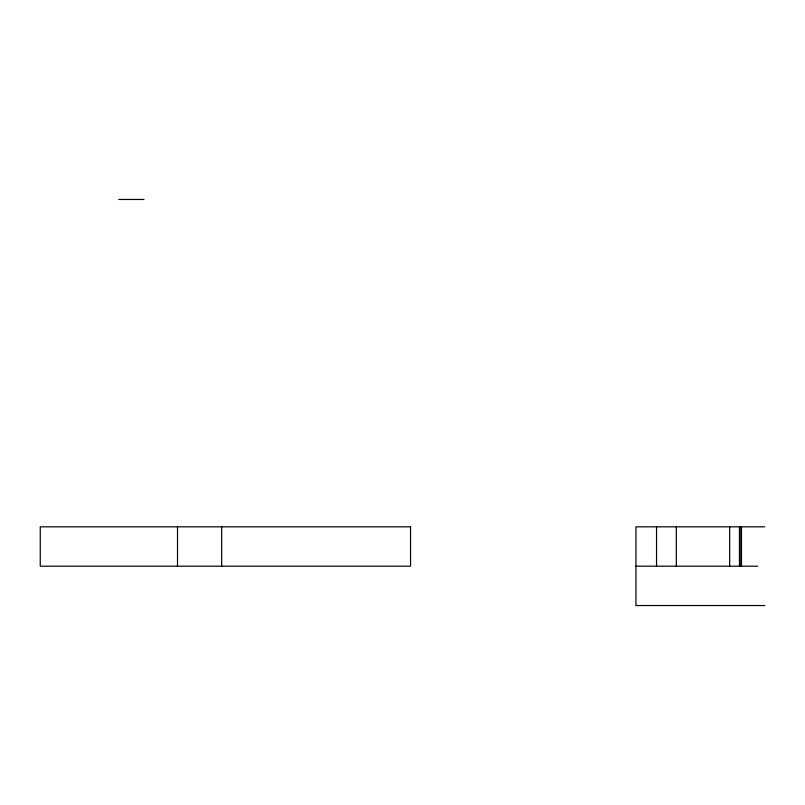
<?xml version="1.0" encoding="UTF-8"?>
<svg xmlns="http://www.w3.org/2000/svg" width="805" height="805" viewBox="0 0 805 805"><rect width="100%" height="100%" fill="white"/><g stroke="black" fill="none" stroke-linecap="round" stroke-linejoin="round"><path stroke-width="1.21" d="M118.727 199.459L144.004 199.459M764.75 526.832L635.95 526.832L635.95 605.541L764.75 605.541M635.95 566.187L757.596 566.187M741.496 526.832L741.496 566.187M740.067 526.832L740.067 566.187M739.463 526.832L739.463 566.187M729.652 526.832L729.652 566.187M676.341 526.832L676.341 566.187M656.538 526.832L656.538 566.187M221.667 526.832L221.667 566.187M177.503 526.832L177.503 566.187M410.55 526.832L40.25 526.832L40.25 566.187L410.55 566.187L410.55 526.832"/></g></svg>
